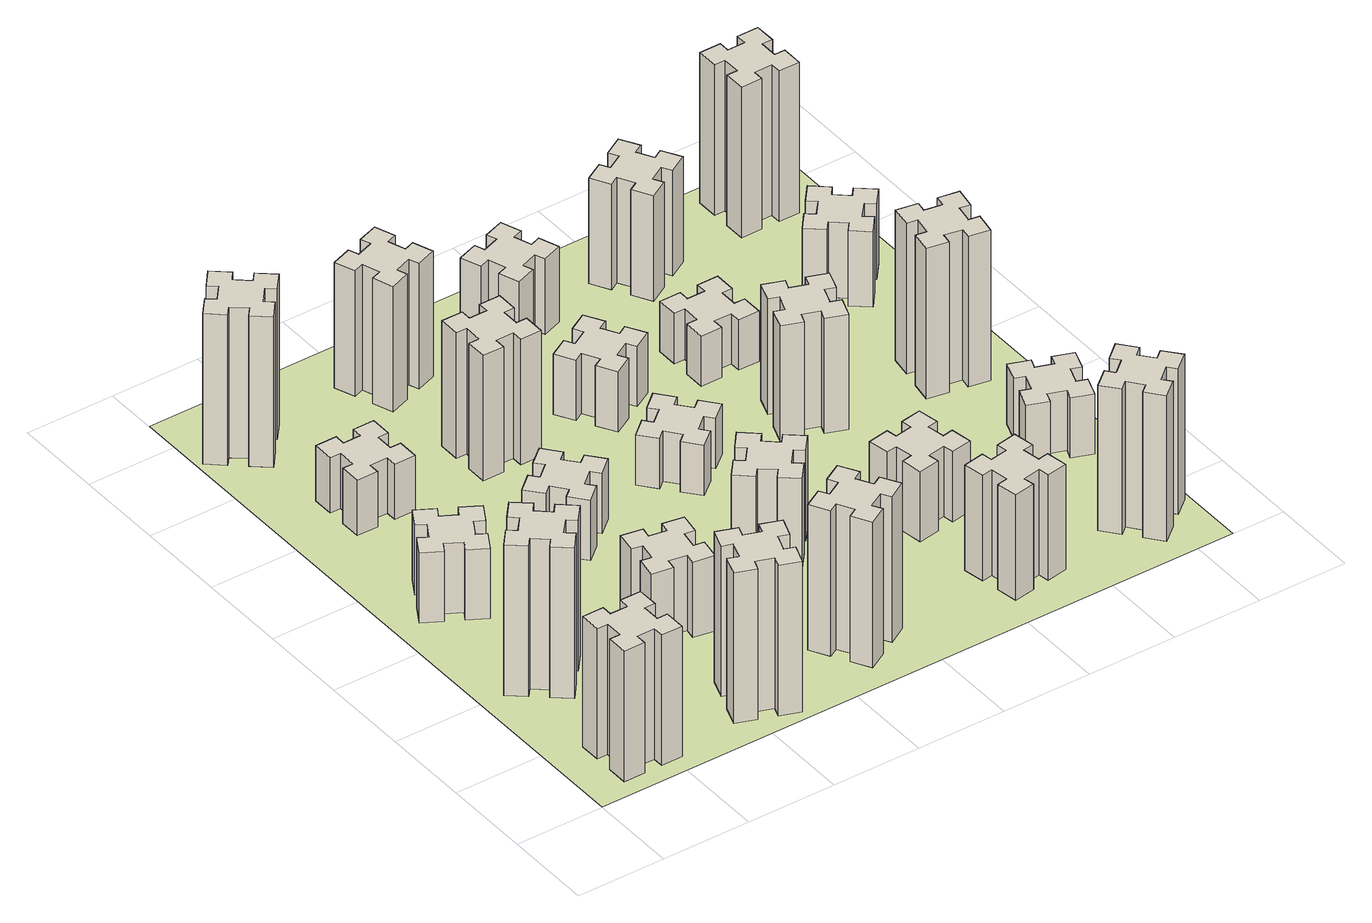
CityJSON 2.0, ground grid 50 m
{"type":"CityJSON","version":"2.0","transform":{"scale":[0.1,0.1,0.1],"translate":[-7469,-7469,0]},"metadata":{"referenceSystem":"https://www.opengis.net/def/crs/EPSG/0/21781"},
"CityObjects":{
"building1":{"type":"Building","attributes":{"class":"1000","function":"1000","usage":"1000","yearOfConstruction":2016,"roofType":"1000","measuredHeight":78,"storeysAboveGround":30,"storeysBelowGround":0},"geometry":[{"type":"Solid","lod":"1","boundaries":[[[[0,1,2,3,4,5,6,7,8,9,10,11,12,13,14,15,16,17,18,19]],[[17,16,20,21]],[[16,15,22,20]],[[15,14,23,22]],[[14,13,24,23]],[[13,12,25,24]],[[12,11,26,25]],[[11,10,27,26]],[[10,9,28,27]],[[9,8,29,28]],[[8,7,30,29]],[[7,6,31,30]],[[6,5,32,31]],[[5,4,33,32]],[[4,3,34,33]],[[3,2,35,34]],[[2,1,36,35]],[[1,0,37,36]],[[0,19,38,37]],[[19,18,39,38]],[[18,17,21,39]],[[24,25,26,27,28,29,30,31,32,33,34,35,36,37,38,39,21,20,22,23]]]]}]},
"building2":{"type":"Building","attributes":{"class":"1000","function":"1000","usage":"1000","yearOfConstruction":2016,"roofType":"1000","measuredHeight":90,"storeysAboveGround":30,"storeysBelowGround":0},"geometry":[{"type":"Solid","lod":"1","boundaries":[[[[40,41,42,43,44,45,46,47,48,49,50,51,52,53,54,55,56,57,58,59]],[[57,56,60,61]],[[56,55,62,60]],[[55,54,63,62]],[[54,53,64,63]],[[53,52,65,64]],[[52,51,66,65]],[[51,50,67,66]],[[50,49,68,67]],[[49,48,69,68]],[[48,47,70,69]],[[47,46,71,70]],[[46,45,72,71]],[[45,44,73,72]],[[44,43,74,73]],[[43,42,75,74]],[[42,41,76,75]],[[41,40,77,76]],[[40,59,78,77]],[[59,58,79,78]],[[58,57,61,79]],[[64,65,66,67,68,69,70,71,72,73,74,75,76,77,78,79,61,60,62,63]]]]}]},
"building3":{"type":"Building","attributes":{"class":"1000","function":"1000","usage":"1000","yearOfConstruction":2016,"roofType":"1000","measuredHeight":42,"storeysAboveGround":30,"storeysBelowGround":0},"geometry":[{"type":"Solid","lod":"1","boundaries":[[[[80,81,82,83,84,85,86,87,88,89,90,91,92,93,94,95,96,97,98,99]],[[97,96,100,101]],[[96,95,102,100]],[[95,94,103,102]],[[94,93,104,103]],[[93,92,105,104]],[[92,91,106,105]],[[91,90,107,106]],[[90,89,108,107]],[[89,88,109,108]],[[88,87,110,109]],[[87,86,111,110]],[[86,85,112,111]],[[85,84,113,112]],[[84,83,114,113]],[[83,82,115,114]],[[82,81,116,115]],[[81,80,117,116]],[[80,99,118,117]],[[99,98,119,118]],[[98,97,101,119]],[[104,105,106,107,108,109,110,111,112,113,114,115,116,117,118,119,101,100,102,103]]]]}]},
"building4":{"type":"Building","attributes":{"class":"1000","function":"1000","usage":"1000","yearOfConstruction":2016,"roofType":"1000","measuredHeight":90,"storeysAboveGround":30,"storeysBelowGround":0},"geometry":[{"type":"Solid","lod":"1","boundaries":[[[[120,121,122,123,124,125,126,127,128,129,130,131,132,133,134,135,136,137,138,139]],[[137,136,140,141]],[[136,135,142,140]],[[135,134,143,142]],[[134,133,144,143]],[[133,132,145,144]],[[132,131,146,145]],[[131,130,147,146]],[[130,129,148,147]],[[129,128,149,148]],[[128,127,150,149]],[[127,126,151,150]],[[126,125,152,151]],[[125,124,153,152]],[[124,123,154,153]],[[123,122,155,154]],[[122,121,156,155]],[[121,120,157,156]],[[120,139,158,157]],[[139,138,159,158]],[[138,137,141,159]],[[144,145,146,147,148,149,150,151,152,153,154,155,156,157,158,159,141,140,142,143]]]]}]},
"building5":{"type":"Building","attributes":{"class":"1000","function":"1000","usage":"1000","yearOfConstruction":2016,"roofType":"1000","measuredHeight":33,"storeysAboveGround":30,"storeysBelowGround":0},"geometry":[{"type":"Solid","lod":"1","boundaries":[[[[160,161,162,163,164,165,166,167,168,169,170,171,172,173,174,175,176,177,178,179]],[[177,176,180,181]],[[176,175,182,180]],[[175,174,183,182]],[[174,173,184,183]],[[173,172,185,184]],[[172,171,186,185]],[[171,170,187,186]],[[170,169,188,187]],[[169,168,189,188]],[[168,167,190,189]],[[167,166,191,190]],[[166,165,192,191]],[[165,164,193,192]],[[164,163,194,193]],[[163,162,195,194]],[[162,161,196,195]],[[161,160,197,196]],[[160,179,198,197]],[[179,178,199,198]],[[178,177,181,199]],[[184,185,186,187,188,189,190,191,192,193,194,195,196,197,198,199,181,180,182,183]]]]}]},
"building6":{"type":"Building","attributes":{"class":"1000","function":"1000","usage":"1000","yearOfConstruction":2016,"roofType":"1000","measuredHeight":90,"storeysAboveGround":30,"storeysBelowGround":0},"geometry":[{"type":"Solid","lod":"1","boundaries":[[[[200,201,202,203,204,205,206,207,208,209,210,211,212,213,214,215,216,217,218,219]],[[217,216,220,221]],[[216,215,222,220]],[[215,214,223,222]],[[214,213,224,223]],[[213,212,225,224]],[[212,211,226,225]],[[211,210,227,226]],[[210,209,228,227]],[[209,208,229,228]],[[208,207,230,229]],[[207,206,231,230]],[[206,205,232,231]],[[205,204,233,232]],[[204,203,234,233]],[[203,202,235,234]],[[202,201,236,235]],[[201,200,237,236]],[[200,219,238,237]],[[219,218,239,238]],[[218,217,221,239]],[[224,225,226,227,228,229,230,231,232,233,234,235,236,237,238,239,221,220,222,223]]]]}]},
"building7":{"type":"Building","attributes":{"class":"1000","function":"1000","usage":"1000","yearOfConstruction":2016,"roofType":"1000","measuredHeight":45,"storeysAboveGround":30,"storeysBelowGround":0},"geometry":[{"type":"Solid","lod":"1","boundaries":[[[[240,241,242,243,244,245,246,247,248,249,250,251,252,253,254,255,256,257,258,259]],[[257,256,260,261]],[[256,255,262,260]],[[255,254,263,262]],[[254,253,264,263]],[[253,252,265,264]],[[252,251,266,265]],[[251,250,267,266]],[[250,249,268,267]],[[249,248,269,268]],[[248,247,270,269]],[[247,246,271,270]],[[246,245,272,271]],[[245,244,273,272]],[[244,243,274,273]],[[243,242,275,274]],[[242,241,276,275]],[[241,240,277,276]],[[240,259,278,277]],[[259,258,279,278]],[[258,257,261,279]],[[264,265,266,267,268,269,270,271,272,273,274,275,276,277,278,279,261,260,262,263]]]]}]},
"building8":{"type":"Building","attributes":{"class":"1000","function":"1000","usage":"1000","yearOfConstruction":2016,"roofType":"1000","measuredHeight":36,"storeysAboveGround":30,"storeysBelowGround":0},"geometry":[{"type":"Solid","lod":"1","boundaries":[[[[280,281,282,283,284,285,286,287,288,289,290,291,292,293,294,295,296,297,298,299]],[[297,296,300,301]],[[296,295,302,300]],[[295,294,303,302]],[[294,293,304,303]],[[293,292,305,304]],[[292,291,306,305]],[[291,290,307,306]],[[290,289,308,307]],[[289,288,309,308]],[[288,287,310,309]],[[287,286,311,310]],[[286,285,312,311]],[[285,284,313,312]],[[284,283,314,313]],[[283,282,315,314]],[[282,281,316,315]],[[281,280,317,316]],[[280,299,318,317]],[[299,298,319,318]],[[298,297,301,319]],[[304,305,306,307,308,309,310,311,312,313,314,315,316,317,318,319,301,300,302,303]]]]}]},
"building9":{"type":"Building","attributes":{"class":"1000","function":"1000","usage":"1000","yearOfConstruction":2016,"roofType":"1000","measuredHeight":87,"storeysAboveGround":30,"storeysBelowGround":0},"geometry":[{"type":"Solid","lod":"1","boundaries":[[[[320,321,322,323,324,325,326,327,328,329,330,331,332,333,334,335,336,337,338,339]],[[337,336,340,341]],[[336,335,342,340]],[[335,334,343,342]],[[334,333,344,343]],[[333,332,345,344]],[[332,331,346,345]],[[331,330,347,346]],[[330,329,348,347]],[[329,328,349,348]],[[328,327,350,349]],[[327,326,351,350]],[[326,325,352,351]],[[325,324,353,352]],[[324,323,354,353]],[[323,322,355,354]],[[322,321,356,355]],[[321,320,357,356]],[[320,339,358,357]],[[339,338,359,358]],[[338,337,341,359]],[[344,345,346,347,348,349,350,351,352,353,354,355,356,357,358,359,341,340,342,343]]]]}]},
"building10":{"type":"Building","attributes":{"class":"1000","function":"1000","usage":"1000","yearOfConstruction":2016,"roofType":"1000","measuredHeight":75,"storeysAboveGround":30,"storeysBelowGround":0},"geometry":[{"type":"Solid","lod":"1","boundaries":[[[[360,361,362,363,364,365,366,367,368,369,370,371,372,373,374,375,376,377,378,379]],[[377,376,380,381]],[[376,375,382,380]],[[375,374,383,382]],[[374,373,384,383]],[[373,372,385,384]],[[372,371,386,385]],[[371,370,387,386]],[[370,369,388,387]],[[369,368,389,388]],[[368,367,390,389]],[[367,366,391,390]],[[366,365,392,391]],[[365,364,393,392]],[[364,363,394,393]],[[363,362,395,394]],[[362,361,396,395]],[[361,360,397,396]],[[360,379,398,397]],[[379,378,399,398]],[[378,377,381,399]],[[384,385,386,387,388,389,390,391,392,393,394,395,396,397,398,399,381,380,382,383]]]]}]},
"building11":{"type":"Building","attributes":{"class":"1000","function":"1000","usage":"1000","yearOfConstruction":2016,"roofType":"1000","measuredHeight":75,"storeysAboveGround":30,"storeysBelowGround":0},"geometry":[{"type":"Solid","lod":"1","boundaries":[[[[400,401,402,403,404,405,406,407,408,409,410,411,412,413,414,415,416,417,418,419]],[[417,416,420,421]],[[416,415,422,420]],[[415,414,423,422]],[[414,413,424,423]],[[413,412,425,424]],[[412,411,426,425]],[[411,410,427,426]],[[410,409,428,427]],[[409,408,429,428]],[[408,407,430,429]],[[407,406,431,430]],[[406,405,432,431]],[[405,404,433,432]],[[404,403,434,433]],[[403,402,435,434]],[[402,401,436,435]],[[401,400,437,436]],[[400,419,438,437]],[[419,418,439,438]],[[418,417,421,439]],[[424,425,426,427,428,429,430,431,432,433,434,435,436,437,438,439,421,420,422,423]]]]}]},
"building12":{"type":"Building","attributes":{"class":"1000","function":"1000","usage":"1000","yearOfConstruction":2016,"roofType":"1000","measuredHeight":54,"storeysAboveGround":30,"storeysBelowGround":0},"geometry":[{"type":"Solid","lod":"1","boundaries":[[[[440,441,442,443,444,445,446,447,448,449,450,451,452,453,454,455,456,457,458,459]],[[457,456,460,461]],[[456,455,462,460]],[[455,454,463,462]],[[454,453,464,463]],[[453,452,465,464]],[[452,451,466,465]],[[451,450,467,466]],[[450,449,468,467]],[[449,448,469,468]],[[448,447,470,469]],[[447,446,471,470]],[[446,445,472,471]],[[445,444,473,472]],[[444,443,474,473]],[[443,442,475,474]],[[442,441,476,475]],[[441,440,477,476]],[[440,459,478,477]],[[459,458,479,478]],[[458,457,461,479]],[[464,465,466,467,468,469,470,471,472,473,474,475,476,477,478,479,461,460,462,463]]]]}]},
"building13":{"type":"Building","attributes":{"class":"1000","function":"1000","usage":"1000","yearOfConstruction":2016,"roofType":"1000","measuredHeight":30,"storeysAboveGround":30,"storeysBelowGround":0},"geometry":[{"type":"Solid","lod":"1","boundaries":[[[[480,481,482,483,484,485,486,487,488,489,490,491,492,493,494,495,496,497,498,499]],[[497,496,500,501]],[[496,495,502,500]],[[495,494,503,502]],[[494,493,504,503]],[[493,492,505,504]],[[492,491,506,505]],[[491,490,507,506]],[[490,489,508,507]],[[489,488,509,508]],[[488,487,510,509]],[[487,486,511,510]],[[486,485,512,511]],[[485,484,513,512]],[[484,483,514,513]],[[483,482,515,514]],[[482,481,516,515]],[[481,480,517,516]],[[480,499,518,517]],[[499,498,519,518]],[[498,497,501,519]],[[504,505,506,507,508,509,510,511,512,513,514,515,516,517,518,519,501,500,502,503]]]]}]},
"building14":{"type":"Building","attributes":{"class":"1000","function":"1000","usage":"1000","yearOfConstruction":2016,"roofType":"1000","measuredHeight":36,"storeysAboveGround":30,"storeysBelowGround":0},"geometry":[{"type":"Solid","lod":"1","boundaries":[[[[520,521,522,523,524,525,526,527,528,529,530,531,532,533,534,535,536,537,538,539]],[[537,536,540,541]],[[536,535,542,540]],[[535,534,543,542]],[[534,533,544,543]],[[533,532,545,544]],[[532,531,546,545]],[[531,530,547,546]],[[530,529,548,547]],[[529,528,549,548]],[[528,527,550,549]],[[527,526,551,550]],[[526,525,552,551]],[[525,524,553,552]],[[524,523,554,553]],[[523,522,555,554]],[[522,521,556,555]],[[521,520,557,556]],[[520,539,558,557]],[[539,538,559,558]],[[538,537,541,559]],[[544,545,546,547,548,549,550,551,552,553,554,555,556,557,558,559,541,540,542,543]]]]}]},
"building15":{"type":"Building","attributes":{"class":"1000","function":"1000","usage":"1000","yearOfConstruction":2016,"roofType":"1000","measuredHeight":63,"storeysAboveGround":30,"storeysBelowGround":0},"geometry":[{"type":"Solid","lod":"1","boundaries":[[[[560,561,562,563,564,565,566,567,568,569,570,571,572,573,574,575,576,577,578,579]],[[577,576,580,581]],[[576,575,582,580]],[[575,574,583,582]],[[574,573,584,583]],[[573,572,585,584]],[[572,571,586,585]],[[571,570,587,586]],[[570,569,588,587]],[[569,568,589,588]],[[568,567,590,589]],[[567,566,591,590]],[[566,565,592,591]],[[565,564,593,592]],[[564,563,594,593]],[[563,562,595,594]],[[562,561,596,595]],[[561,560,597,596]],[[560,579,598,597]],[[579,578,599,598]],[[578,577,581,599]],[[584,585,586,587,588,589,590,591,592,593,594,595,596,597,598,599,581,580,582,583]]]]}]},
"building16":{"type":"Building","attributes":{"class":"1000","function":"1000","usage":"1000","yearOfConstruction":2016,"roofType":"1000","measuredHeight":45,"storeysAboveGround":30,"storeysBelowGround":0},"geometry":[{"type":"Solid","lod":"1","boundaries":[[[[600,601,602,603,604,605,606,607,608,609,610,611,612,613,614,615,616,617,618,619]],[[617,616,620,621]],[[616,615,622,620]],[[615,614,623,622]],[[614,613,624,623]],[[613,612,625,624]],[[612,611,626,625]],[[611,610,627,626]],[[610,609,628,627]],[[609,608,629,628]],[[608,607,630,629]],[[607,606,631,630]],[[606,605,632,631]],[[605,604,633,632]],[[604,603,634,633]],[[603,602,635,634]],[[602,601,636,635]],[[601,600,637,636]],[[600,619,638,637]],[[619,618,639,638]],[[618,617,621,639]],[[624,625,626,627,628,629,630,631,632,633,634,635,636,637,638,639,621,620,622,623]]]]}]},
"building17":{"type":"Building","attributes":{"class":"1000","function":"1000","usage":"1000","yearOfConstruction":2016,"roofType":"1000","measuredHeight":42,"storeysAboveGround":30,"storeysBelowGround":0},"geometry":[{"type":"Solid","lod":"1","boundaries":[[[[640,641,642,643,644,645,646,647,648,649,650,651,652,653,654,655,656,657,658,659]],[[657,656,660,661]],[[656,655,662,660]],[[655,654,663,662]],[[654,653,664,663]],[[653,652,665,664]],[[652,651,666,665]],[[651,650,667,666]],[[650,649,668,667]],[[649,648,669,668]],[[648,647,670,669]],[[647,646,671,670]],[[646,645,672,671]],[[645,644,673,672]],[[644,643,674,673]],[[643,642,675,674]],[[642,641,676,675]],[[641,640,677,676]],[[640,659,678,677]],[[659,658,679,678]],[[658,657,661,679]],[[664,665,666,667,668,669,670,671,672,673,674,675,676,677,678,679,661,660,662,663]]]]}]},
"building18":{"type":"Building","attributes":{"class":"1000","function":"1000","usage":"1000","yearOfConstruction":2016,"roofType":"1000","measuredHeight":69,"storeysAboveGround":30,"storeysBelowGround":0},"geometry":[{"type":"Solid","lod":"1","boundaries":[[[[680,681,682,683,684,685,686,687,688,689,690,691,692,693,694,695,696,697,698,699]],[[697,696,700,701]],[[696,695,702,700]],[[695,694,703,702]],[[694,693,704,703]],[[693,692,705,704]],[[692,691,706,705]],[[691,690,707,706]],[[690,689,708,707]],[[689,688,709,708]],[[688,687,710,709]],[[687,686,711,710]],[[686,685,712,711]],[[685,684,713,712]],[[684,683,714,713]],[[683,682,715,714]],[[682,681,716,715]],[[681,680,717,716]],[[680,699,718,717]],[[699,698,719,718]],[[698,697,701,719]],[[704,705,706,707,708,709,710,711,712,713,714,715,716,717,718,719,701,700,702,703]]]]}]},
"building19":{"type":"Building","attributes":{"class":"1000","function":"1000","usage":"1000","yearOfConstruction":2016,"roofType":"1000","measuredHeight":30,"storeysAboveGround":30,"storeysBelowGround":0},"geometry":[{"type":"Solid","lod":"1","boundaries":[[[[720,721,722,723,724,725,726,727,728,729,730,731,732,733,734,735,736,737,738,739]],[[737,736,740,741]],[[736,735,742,740]],[[735,734,743,742]],[[734,733,744,743]],[[733,732,745,744]],[[732,731,746,745]],[[731,730,747,746]],[[730,729,748,747]],[[729,728,749,748]],[[728,727,750,749]],[[727,726,751,750]],[[726,725,752,751]],[[725,724,753,752]],[[724,723,754,753]],[[723,722,755,754]],[[722,721,756,755]],[[721,720,757,756]],[[720,739,758,757]],[[739,738,759,758]],[[738,737,741,759]],[[744,745,746,747,748,749,750,751,752,753,754,755,756,757,758,759,741,740,742,743]]]]}]},
"building20":{"type":"Building","attributes":{"class":"1000","function":"1000","usage":"1000","yearOfConstruction":2016,"roofType":"1000","measuredHeight":87,"storeysAboveGround":30,"storeysBelowGround":0},"geometry":[{"type":"Solid","lod":"1","boundaries":[[[[760,761,762,763,764,765,766,767,768,769,770,771,772,773,774,775,776,777,778,779]],[[777,776,780,781]],[[776,775,782,780]],[[775,774,783,782]],[[774,773,784,783]],[[773,772,785,784]],[[772,771,786,785]],[[771,770,787,786]],[[770,769,788,787]],[[769,768,789,788]],[[768,767,790,789]],[[767,766,791,790]],[[766,765,792,791]],[[765,764,793,792]],[[764,763,794,793]],[[763,762,795,794]],[[762,761,796,795]],[[761,760,797,796]],[[760,779,798,797]],[[779,778,799,798]],[[778,777,781,799]],[[784,785,786,787,788,789,790,791,792,793,794,795,796,797,798,799,781,780,782,783]]]]}]},
"building21":{"type":"Building","attributes":{"class":"1000","function":"1000","usage":"1000","yearOfConstruction":2016,"roofType":"1000","measuredHeight":63,"storeysAboveGround":30,"storeysBelowGround":0},"geometry":[{"type":"Solid","lod":"1","boundaries":[[[[800,801,802,803,804,805,806,807,808,809,810,811,812,813,814,815,816,817,818,819]],[[817,816,820,821]],[[816,815,822,820]],[[815,814,823,822]],[[814,813,824,823]],[[813,812,825,824]],[[812,811,826,825]],[[811,810,827,826]],[[810,809,828,827]],[[809,808,829,828]],[[808,807,830,829]],[[807,806,831,830]],[[806,805,832,831]],[[805,804,833,832]],[[804,803,834,833]],[[803,802,835,834]],[[802,801,836,835]],[[801,800,837,836]],[[800,819,838,837]],[[819,818,839,838]],[[818,817,821,839]],[[824,825,826,827,828,829,830,831,832,833,834,835,836,837,838,839,821,820,822,823]]]]}]},
"building22":{"type":"Building","attributes":{"class":"1000","function":"1000","usage":"1000","yearOfConstruction":2016,"roofType":"1000","measuredHeight":36,"storeysAboveGround":30,"storeysBelowGround":0},"geometry":[{"type":"Solid","lod":"1","boundaries":[[[[840,841,842,843,844,845,846,847,848,849,850,851,852,853,854,855,856,857,858,859]],[[857,856,860,861]],[[856,855,862,860]],[[855,854,863,862]],[[854,853,864,863]],[[853,852,865,864]],[[852,851,866,865]],[[851,850,867,866]],[[850,849,868,867]],[[849,848,869,868]],[[848,847,870,869]],[[847,846,871,870]],[[846,845,872,871]],[[845,844,873,872]],[[844,843,874,873]],[[843,842,875,874]],[[842,841,876,875]],[[841,840,877,876]],[[840,859,878,877]],[[859,858,879,878]],[[858,857,861,879]],[[864,865,866,867,868,869,870,871,872,873,874,875,876,877,878,879,861,860,862,863]]]]}]},
"building23":{"type":"Building","attributes":{"class":"1000","function":"1000","usage":"1000","yearOfConstruction":2016,"roofType":"1000","measuredHeight":90,"storeysAboveGround":30,"storeysBelowGround":0},"geometry":[{"type":"Solid","lod":"1","boundaries":[[[[880,881,882,883,884,885,886,887,888,889,890,891,892,893,894,895,896,897,898,899]],[[897,896,900,901]],[[896,895,902,900]],[[895,894,903,902]],[[894,893,904,903]],[[893,892,905,904]],[[892,891,906,905]],[[891,890,907,906]],[[890,889,908,907]],[[889,888,909,908]],[[888,887,910,909]],[[887,886,911,910]],[[886,885,912,911]],[[885,884,913,912]],[[884,883,914,913]],[[883,882,915,914]],[[882,881,916,915]],[[881,880,917,916]],[[880,899,918,917]],[[899,898,919,918]],[[898,897,901,919]],[[904,905,906,907,908,909,910,911,912,913,914,915,916,917,918,919,901,900,902,903]]]]}]},
"building24":{"type":"Building","attributes":{"class":"1000","function":"1000","usage":"1000","yearOfConstruction":2016,"roofType":"1000","measuredHeight":45,"storeysAboveGround":30,"storeysBelowGround":0},"geometry":[{"type":"Solid","lod":"1","boundaries":[[[[920,921,922,923,924,925,926,927,928,929,930,931,932,933,934,935,936,937,938,939]],[[937,936,940,941]],[[936,935,942,940]],[[935,934,943,942]],[[934,933,944,943]],[[933,932,945,944]],[[932,931,946,945]],[[931,930,947,946]],[[930,929,948,947]],[[929,928,949,948]],[[928,927,950,949]],[[927,926,951,950]],[[926,925,952,951]],[[925,924,953,952]],[[924,923,954,953]],[[923,922,955,954]],[[922,921,956,955]],[[921,920,957,956]],[[920,939,958,957]],[[939,938,959,958]],[[938,937,941,959]],[[944,945,946,947,948,949,950,951,952,953,954,955,956,957,958,959,941,940,942,943]]]]}]},
"building25":{"type":"Building","attributes":{"class":"1000","function":"1000","usage":"1000","yearOfConstruction":2016,"roofType":"1000","measuredHeight":90,"storeysAboveGround":30,"storeysBelowGround":0},"geometry":[{"type":"Solid","lod":"1","boundaries":[[[[960,961,962,963,964,965,966,967,968,969,970,971,972,973,974,975,976,977,978,979]],[[977,976,980,981]],[[976,975,982,980]],[[975,974,983,982]],[[974,973,984,983]],[[973,972,985,984]],[[972,971,986,985]],[[971,970,987,986]],[[970,969,988,987]],[[969,968,989,988]],[[968,967,990,989]],[[967,966,991,990]],[[966,965,992,991]],[[965,964,993,992]],[[964,963,994,993]],[[963,962,995,994]],[[962,961,996,995]],[[961,960,997,996]],[[960,979,998,997]],[[979,978,999,998]],[[978,977,981,999]],[[984,985,986,987,988,989,990,991,992,993,994,995,996,997,998,999,981,980,982,983]]]]}]},
"landuse1":{"type":"LandUse","attributes":{"name":"plot1","function":"1010"},"geometry":[{"type":"MultiSurface","lod":"1","boundaries":[[[1000,1001,1002,1003]]]}]}
},
"vertices":[
[265,325,0],[265,225,0],[205,225,0],[205,105,0],[325,105,0],[325,165,0],[425,165,0],[425,105,0],[545,105,0],[545,225,0],[485,225,0],[485,325,0],[545,325,0],[545,445,0],[425,445,0],[425,385,0],[325,385,0],[325,445,0],[205,445,0],[205,325,0],[325,385,780],[325,445,780],[425,385,780],[425,445,780],[545,445,780],[545,325,780],[485,325,780],[485,225,780],[545,225,780],[545,105,780],[425,105,780],[425,165,780],[325,165,780],[325,105,780],[205,105,780],[205,225,780],[265,225,780],[265,325,780],[205,325,780],[205,445,780],
[484,1067,0],[408,1132,0],[446,1178,0],[354,1255,0],[277,1163,0],[323,1124,0],[259,1048,0],[213,1086,0],[136,994,0],[228,917,0],[266,963,0],[343,899,0],[304,853,0],[396,776,0],[473,868,0],[427,906,0],[492,983,0],[538,944,0],[615,1036,0],[523,1113,0],[492,983,900],[538,944,900],[427,906,900],[473,868,900],[396,776,900],[304,853,900],[343,899,900],[266,963,900],[228,917,900],[136,994,900],[213,1086,900],[259,1048,900],[323,1124,900],[277,1163,900],[354,1255,900],[446,1178,900],[408,1132,900],[484,1067,900],[523,1113,900],[615,1036,900],
[474,1826,0],[387,1876,0],[417,1928,0],[313,1988,0],[253,1884,0],[305,1854,0],[255,1767,0],[203,1797,0],[143,1693,0],[247,1633,0],[277,1685,0],[364,1635,0],[334,1583,0],[438,1523,0],[498,1627,0],[446,1657,0],[496,1744,0],[548,1714,0],[608,1818,0],[504,1878,0],[496,1744,420],[548,1714,420],[446,1657,420],[498,1627,420],[438,1523,420],[334,1583,420],[364,1635,420],[277,1685,420],[247,1633,420],[143,1693,420],[203,1797,420],[255,1767,420],[305,1854,420],[253,1884,420],[313,1988,420],[417,1928,420],[387,1876,420],[474,1826,420],[504,1878,420],[608,1818,420],
[1029,360,0],[995,266,0],[939,287,0],[897,174,0],[1010,133,0],[1031,189,0],[1125,155,0],[1104,99,0],[1217,57,0],[1258,170,0],[1202,191,0],[1236,285,0],[1292,264,0],[1333,377,0],[1220,418,0],[1200,362,0],[1106,396,0],[1127,452,0],[1014,493,0],[973,380,0],[1106,396,900],[1127,452,900],[1200,362,900],[1220,418,900],[1333,377,900],[1292,264,900],[1236,285,900],[1202,191,900],[1258,170,900],[1217,57,900],[1104,99,900],[1125,155,900],[1031,189,900],[1010,133,900],[897,174,900],[939,287,900],[995,266,900],[1029,360,900],[973,380,900],[1014,493,900],
[425,2485,0],[525,2485,0],[525,2425,0],[645,2425,0],[645,2545,0],[585,2545,0],[585,2645,0],[645,2645,0],[645,2765,0],[525,2765,0],[525,2705,0],[425,2705,0],[425,2765,0],[305,2765,0],[305,2645,0],[365,2645,0],[365,2545,0],[305,2545,0],[305,2425,0],[425,2425,0],[365,2545,330],[305,2545,330],[365,2645,330],[305,2645,330],[305,2765,330],[425,2765,330],[425,2705,330],[525,2705,330],[525,2765,330],[645,2765,330],[645,2645,330],[585,2645,330],[585,2545,330],[645,2545,330],[645,2425,330],[525,2425,330],[525,2485,330],[425,2485,330],[425,2425,330],[305,2425,330],
[384,3387,0],[308,3452,0],[346,3498,0],[254,3575,0],[177,3483,0],[223,3444,0],[159,3368,0],[113,3406,0],[36,3314,0],[128,3237,0],[166,3283,0],[243,3219,0],[204,3173,0],[296,3096,0],[373,3188,0],[327,3226,0],[392,3303,0],[438,3264,0],[515,3356,0],[423,3433,0],[392,3303,900],[438,3264,900],[327,3226,900],[373,3188,900],[296,3096,900],[204,3173,900],[243,3219,900],[166,3283,900],[128,3237,900],[36,3314,900],[113,3406,900],[159,3368,900],[223,3444,900],[177,3483,900],[254,3575,900],[346,3498,900],[308,3452,900],[384,3387,900],[423,3433,900],[515,3356,900],
[1047,916,0],[1145,898,0],[1135,839,0],[1253,818,0],[1274,937,0],[1215,947,0],[1232,1045,0],[1291,1035,0],[1312,1153,0],[1194,1174,0],[1184,1115,0],[1085,1132,0],[1096,1191,0],[977,1212,0],[957,1094,0],[1016,1084,0],[998,985,0],[939,996,0],[918,877,0],[1037,857,0],[998,985,450],[939,996,450],[1016,1084,450],[957,1094,450],[977,1212,450],[1096,1191,450],[1085,1132,450],[1184,1115,450],[1194,1174,450],[1312,1153,450],[1291,1035,450],[1232,1045,450],[1215,947,450],[1274,937,450],[1253,818,450],[1135,839,450],[1145,898,450],[1047,916,450],[1037,857,450],[918,877,450],
[1083,1972,0],[1006,1907,0],[968,1953,0],[876,1876,0],[953,1784,0],[999,1823,0],[1063,1746,0],[1017,1708,0],[1094,1616,0],[1186,1693,0],[1148,1739,0],[1224,1803,0],[1263,1757,0],[1355,1834,0],[1278,1926,0],[1232,1888,0],[1167,1964,0],[1213,2003,0],[1136,2095,0],[1044,2018,0],[1167,1964,360],[1213,2003,360],[1232,1888,360],[1278,1926,360],[1355,1834,360],[1263,1757,360],[1224,1803,360],[1148,1739,360],[1186,1693,360],[1094,1616,360],[1017,1708,360],[1063,1746,360],[999,1823,360],[953,1784,360],[876,1876,360],[968,1953,360],[1006,1907,360],[1083,1972,360],[1044,2018,360],[1136,2095,360],
[1744,496,0],[1657,446,0],[1627,498,0],[1523,438,0],[1583,334,0],[1635,364,0],[1685,277,0],[1633,247,0],[1693,143,0],[1797,203,0],[1767,255,0],[1854,305,0],[1884,253,0],[1988,313,0],[1928,417,0],[1876,387,0],[1826,474,0],[1878,504,0],[1818,608,0],[1714,548,0],[1826,474,870],[1878,504,870],[1876,387,870],[1928,417,870],[1988,313,870],[1884,253,870],[1854,305,870],[1767,255,870],[1797,203,870],[1693,143,870],[1633,247,870],[1685,277,870],[1635,364,870],[1583,334,870],[1523,438,870],[1627,498,870],[1657,446,870],[1744,496,870],[1714,548,870],[1818,608,870],
[1325,2545,0],[1325,2645,0],[1385,2645,0],[1385,2765,0],[1265,2765,0],[1265,2705,0],[1165,2705,0],[1165,2765,0],[1045,2765,0],[1045,2645,0],[1105,2645,0],[1105,2545,0],[1045,2545,0],[1045,2425,0],[1165,2425,0],[1165,2485,0],[1265,2485,0],[1265,2425,0],[1385,2425,0],[1385,2545,0],[1265,2485,750],[1265,2425,750],[1165,2485,750],[1165,2425,750],[1045,2425,750],[1045,2545,750],[1105,2545,750],[1105,2645,750],[1045,2645,750],[1045,2765,750],[1165,2765,750],[1165,2705,750],[1265,2705,750],[1265,2765,750],[1385,2765,750],[1385,2645,750],[1325,2645,750],[1325,2545,750],[1385,2545,750],[1385,2425,750],
[1125,3456,0],[1031,3422,0],[1010,3478,0],[897,3437,0],[939,3324,0],[995,3345,0],[1029,3251,0],[973,3230,0],[1014,3117,0],[1127,3159,0],[1106,3215,0],[1200,3249,0],[1220,3193,0],[1333,3234,0],[1292,3347,0],[1236,3326,0],[1202,3420,0],[1258,3440,0],[1217,3553,0],[1104,3512,0],[1202,3420,750],[1258,3440,750],[1236,3326,750],[1292,3347,750],[1333,3234,750],[1220,3193,750],[1200,3249,750],[1106,3215,750],[1127,3159,750],[1014,3117,750],[973,3230,750],[1029,3251,750],[995,3345,750],[939,3324,750],[897,3437,750],[1010,3478,750],[1031,3422,750],[1125,3456,750],[1104,3512,750],[1217,3553,750],
[1746,1163,0],[1823,1099,0],[1784,1053,0],[1876,976,0],[1953,1068,0],[1907,1106,0],[1972,1183,0],[2018,1144,0],[2095,1236,0],[2003,1313,0],[1964,1267,0],[1888,1332,0],[1926,1378,0],[1834,1455,0],[1757,1363,0],[1803,1324,0],[1739,1248,0],[1693,1286,0],[1616,1194,0],[1708,1117,0],[1739,1248,540],[1693,1286,540],[1803,1324,540],[1757,1363,540],[1834,1455,540],[1926,1378,540],[1888,1332,540],[1964,1267,540],[2003,1313,540],[2095,1236,540],[2018,1144,540],[1972,1183,540],[1907,1106,540],[1953,1068,540],[1876,976,540],[1784,1053,540],[1823,1099,540],[1746,1163,540],[1708,1117,540],[1616,1194,540],
[1972,1988,0],[1907,2064,0],[1953,2103,0],[1876,2195,0],[1784,2118,0],[1823,2072,0],[1746,2007,0],[1708,2053,0],[1616,1976,0],[1693,1884,0],[1739,1923,0],[1803,1846,0],[1757,1808,0],[1834,1716,0],[1926,1793,0],[1888,1839,0],[1964,1903,0],[2003,1857,0],[2095,1934,0],[2018,2026,0],[1964,1903,300],[2003,1857,300],[1888,1839,300],[1926,1793,300],[1834,1716,300],[1757,1808,300],[1803,1846,300],[1739,1923,300],[1693,1884,300],[1616,1976,300],[1708,2053,300],[1746,2007,300],[1823,2072,300],[1784,2118,300],[1876,2195,300],[1953,2103,300],[1907,2064,300],[1972,1988,300],[2018,2026,300],[2095,1934,300],
[1976,2607,0],[1926,2694,0],[1978,2724,0],[1918,2828,0],[1814,2768,0],[1844,2716,0],[1757,2666,0],[1727,2718,0],[1623,2658,0],[1683,2554,0],[1735,2584,0],[1785,2497,0],[1733,2467,0],[1793,2363,0],[1897,2423,0],[1867,2475,0],[1954,2525,0],[1984,2473,0],[2088,2533,0],[2028,2637,0],[1954,2525,360],[1984,2473,360],[1867,2475,360],[1897,2423,360],[1793,2363,360],[1733,2467,360],[1785,2497,360],[1735,2584,360],[1683,2554,360],[1623,2658,360],[1727,2718,360],[1757,2666,360],[1844,2716,360],[1814,2768,360],[1918,2828,360],[1978,2724,360],[1926,2694,360],[1976,2607,360],[2028,2637,360],[2088,2533,360],
[2665,258,0],[2764,276,0],[2774,217,0],[2892,237,0],[2871,356,0],[2812,345,0],[2795,444,0],[2854,454,0],[2833,572,0],[2715,551,0],[2725,492,0],[2627,475,0],[2617,534,0],[2498,513,0],[2519,395,0],[2578,405,0],[2596,307,0],[2537,297,0],[2557,178,0],[2676,199,0],[2596,307,630],[2537,297,630],[2578,405,630],[2519,395,630],[2498,513,630],[2617,534,630],[2627,475,630],[2725,492,630],[2715,551,630],[2833,572,630],[2854,454,630],[2795,444,630],[2812,345,630],[2871,356,630],[2892,237,630],[2774,217,630],[2764,276,630],[2665,258,630],[2676,199,630],[2557,178,630],
[1865,3456,0],[1771,3422,0],[1750,3478,0],[1637,3437,0],[1679,3324,0],[1735,3345,0],[1769,3251,0],[1713,3230,0],[1754,3117,0],[1867,3159,0],[1846,3215,0],[1940,3249,0],[1960,3193,0],[2073,3234,0],[2032,3347,0],[1976,3326,0],[1942,3420,0],[1998,3440,0],[1957,3553,0],[1844,3512,0],[1942,3420,450],[1998,3440,450],[1976,3326,450],[2032,3347,450],[2073,3234,450],[1960,3193,450],[1940,3249,450],[1846,3215,450],[1867,3159,450],[1754,3117,450],[1713,3230,450],[1769,3251,450],[1735,3345,450],[1679,3324,450],[1637,3437,450],[1750,3478,450],[1771,3422,450],[1865,3456,450],[1844,3512,450],[1957,3553,450],
[2625,1132,0],[2527,1115,0],[2517,1174,0],[2398,1153,0],[2419,1035,0],[2478,1045,0],[2496,947,0],[2437,937,0],[2457,818,0],[2576,839,0],[2565,898,0],[2664,916,0],[2674,857,0],[2792,877,0],[2771,996,0],[2712,985,0],[2695,1084,0],[2754,1094,0],[2733,1212,0],[2615,1191,0],[2695,1084,420],[2754,1094,420],[2712,985,420],[2771,996,420],[2792,877,420],[2674,857,420],[2664,916,420],[2565,898,420],[2576,839,420],[2457,818,420],[2437,937,420],[2496,947,420],[2478,1045,420],[2419,1035,420],[2398,1153,420],[2517,1174,420],[2527,1115,420],[2625,1132,420],[2615,1191,420],[2733,1212,420],
[2682,1871,0],[2716,1965,0],[2772,1944,0],[2813,2057,0],[2700,2098,0],[2680,2042,0],[2586,2076,0],[2607,2132,0],[2494,2173,0],[2453,2060,0],[2509,2040,0],[2475,1946,0],[2419,1967,0],[2377,1854,0],[2490,1813,0],[2511,1869,0],[2605,1835,0],[2584,1779,0],[2697,1737,0],[2738,1850,0],[2605,1835,690],[2584,1779,690],[2511,1869,690],[2490,1813,690],[2377,1854,690],[2419,1967,690],[2475,1946,690],[2509,2040,690],[2453,2060,690],[2494,2173,690],[2607,2132,690],[2586,2076,690],[2680,2042,690],[2700,2098,690],[2813,2057,690],[2772,1944,690],[2716,1965,690],[2682,1871,690],[2738,1850,690],[2697,1737,690],
[2605,2545,0],[2605,2645,0],[2665,2645,0],[2665,2765,0],[2545,2765,0],[2545,2705,0],[2445,2705,0],[2445,2765,0],[2325,2765,0],[2325,2645,0],[2385,2645,0],[2385,2545,0],[2325,2545,0],[2325,2425,0],[2445,2425,0],[2445,2485,0],[2545,2485,0],[2545,2425,0],[2665,2425,0],[2665,2545,0],[2545,2485,300],[2545,2425,300],[2445,2485,300],[2445,2425,300],[2325,2425,300],[2325,2545,300],[2385,2545,300],[2385,2645,300],[2325,2645,300],[2325,2765,300],[2445,2765,300],[2445,2705,300],[2545,2705,300],[2545,2765,300],[2665,2765,300],[2665,2645,300],[2605,2645,300],[2605,2545,300],[2665,2545,300],[2665,2425,300],
[3468,259,0],[3544,323,0],[3583,277,0],[3675,354,0],[3598,446,0],[3552,408,0],[3487,484,0],[3533,523,0],[3456,615,0],[3364,538,0],[3403,492,0],[3326,427,0],[3288,473,0],[3196,396,0],[3273,304,0],[3319,343,0],[3383,266,0],[3337,228,0],[3414,136,0],[3506,213,0],[3383,266,870],[3337,228,870],[3319,343,870],[3273,304,870],[3196,396,870],[3288,473,870],[3326,427,870],[3403,492,870],[3364,538,870],[3456,615,870],[3533,523,870],[3487,484,870],[3552,408,870],[3598,446,870],[3675,354,870],[3583,277,870],[3544,323,870],[3468,259,870],[3506,213,870],[3414,136,870],
[2716,3347,0],[2666,3434,0],[2718,3464,0],[2658,3568,0],[2554,3508,0],[2584,3456,0],[2497,3406,0],[2467,3458,0],[2363,3398,0],[2423,3294,0],[2475,3324,0],[2525,3237,0],[2473,3207,0],[2533,3103,0],[2637,3163,0],[2607,3215,0],[2694,3265,0],[2724,3213,0],[2828,3273,0],[2768,3377,0],[2694,3265,630],[2724,3213,630],[2607,3215,630],[2637,3163,630],[2533,3103,630],[2473,3207,630],[2525,3237,630],[2475,3324,630],[2423,3294,630],[2363,3398,630],[2467,3458,630],[2497,3406,630],[2584,3456,630],[2554,3508,630],[2658,3568,630],[2718,3464,630],[2666,3434,630],[2716,3347,630],[2768,3377,630],[2828,3273,630],
[3349,1200,0],[3315,1106,0],[3259,1127,0],[3217,1014,0],[3330,973,0],[3351,1029,0],[3445,995,0],[3424,939,0],[3537,897,0],[3578,1010,0],[3522,1031,0],[3556,1125,0],[3612,1104,0],[3653,1217,0],[3540,1258,0],[3520,1202,0],[3426,1236,0],[3447,1292,0],[3334,1333,0],[3293,1220,0],[3426,1236,360],[3447,1292,360],[3520,1202,360],[3540,1258,360],[3653,1217,360],[3612,1104,360],[3556,1125,360],[3522,1031,360],[3578,1010,360],[3537,897,360],[3424,939,360],[3445,995,360],[3351,1029,360],[3330,973,360],[3217,1014,360],[3259,1127,360],[3315,1106,360],[3349,1200,360],[3293,1220,360],[3334,1333,360],
[3435,1787,0],[3452,1885,0],[3511,1875,0],[3532,1993,0],[3414,2014,0],[3404,1955,0],[3305,1972,0],[3316,2031,0],[3197,2052,0],[3177,1934,0],[3236,1924,0],[3218,1825,0],[3159,1836,0],[3138,1717,0],[3257,1697,0],[3267,1756,0],[3365,1738,0],[3355,1679,0],[3473,1658,0],[3494,1777,0],[3365,1738,900],[3355,1679,900],[3267,1756,900],[3257,1697,900],[3138,1717,900],[3159,1836,900],[3218,1825,900],[3236,1924,900],[3177,1934,900],[3197,2052,900],[3316,2031,900],[3305,1972,900],[3404,1955,900],[3414,2014,900],[3532,1993,900],[3511,1875,900],[3452,1885,900],[3435,1787,900],[3494,1777,900],[3473,1658,900],
[3444,2747,0],[3368,2812,0],[3406,2858,0],[3314,2935,0],[3237,2843,0],[3283,2804,0],[3219,2728,0],[3173,2766,0],[3096,2674,0],[3188,2597,0],[3226,2643,0],[3303,2579,0],[3264,2533,0],[3356,2456,0],[3433,2548,0],[3387,2586,0],[3452,2663,0],[3498,2624,0],[3575,2716,0],[3483,2793,0],[3452,2663,450],[3498,2624,450],[3387,2586,450],[3433,2548,450],[3356,2456,450],[3264,2533,450],[3303,2579,450],[3226,2643,450],[3188,2597,450],[3096,2674,450],[3173,2766,450],[3219,2728,450],[3283,2804,450],[3237,2843,450],[3314,2935,450],[3406,2858,450],[3368,2812,450],[3444,2747,450],[3483,2793,450],[3575,2716,450],
[3285,3325,0],[3385,3325,0],[3385,3265,0],[3505,3265,0],[3505,3385,0],[3445,3385,0],[3445,3485,0],[3505,3485,0],[3505,3605,0],[3385,3605,0],[3385,3545,0],[3285,3545,0],[3285,3605,0],[3165,3605,0],[3165,3485,0],[3225,3485,0],[3225,3385,0],[3165,3385,0],[3165,3265,0],[3285,3265,0],[3225,3385,900],[3165,3385,900],[3225,3485,900],[3165,3485,900],[3165,3605,900],[3285,3605,900],[3285,3545,900],[3385,3545,900],[3385,3605,900],[3505,3605,900],[3505,3485,900],[3445,3485,900],[3445,3385,900],[3505,3385,900],[3505,3265,900],[3385,3265,900],[3385,3325,900],[3285,3325,900],[3285,3265,900],[3165,3265,900],
[5,3705,0],[3705,3705,0],[3705,5,0],[5,5,0]
]}
